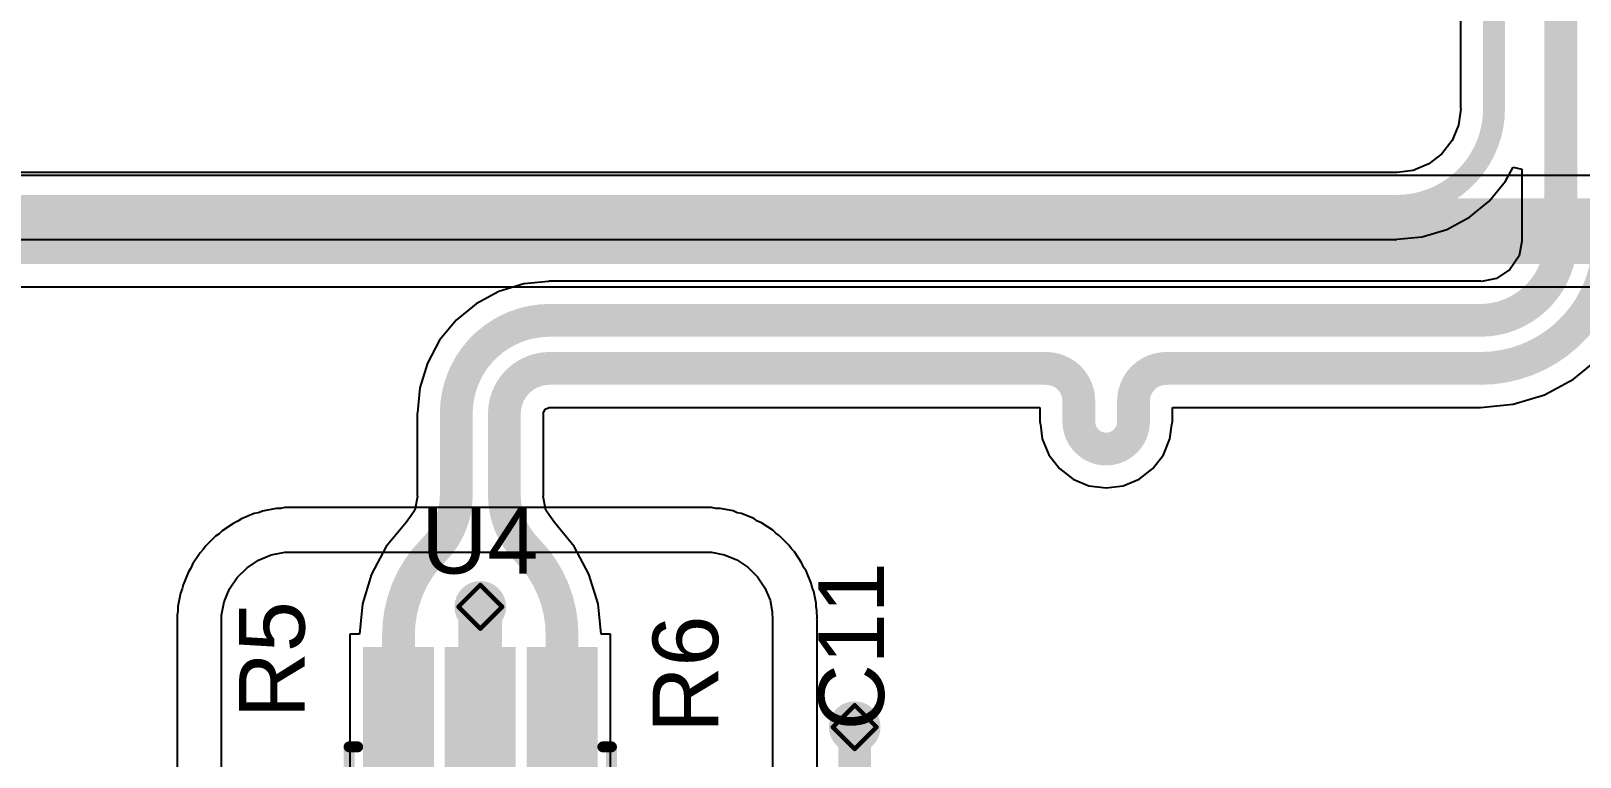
# Model space of a CAD drawing. Header units: inches. Extents: x -4 to 238, y -5 to 115.
# Drawn here: x 22.55 to 40.55, y 6.89 to 15.32 of the extents above; entities that cross this region are included whole.
import ezdxf

# ---------------------------------------------------------------- set-up
doc = ezdxf.new("R2010")
doc.units = ezdxf.units.IN
for name, color, linetype in [('Bottom Layer', 5, 'Continuous'), ('Drill Drawing', 1, 'Continuous'), ('Top Layer', 1, 'Continuous'), ('Top Overlay', 2, 'Continuous'), ('Top Paste', 8, 'Continuous'), ('Top Solder', 216, 'Continuous'), ('Via Holes', 16, 'Continuous')]:
    doc.layers.add(name, color=color, linetype=linetype)
doc.styles.add('Arial', font='', dxfattribs={"height": 0.2})
doc.styles.get('Arial').set_extended_font_data('Arial')

# ---------------------------------------------------------------- blocks, each defined once
blk = doc.blocks.new('SOT_23_6_13')
at = {"layer": 'Top Layer'}
for points in [[(-1.92, 1.26), (-0.7, 1.26), (-0.7, 0.64), (-1.92, 0.64)], [(0.7, 1.26), (1.92, 1.26), (1.92, 0.64), (0.7, 0.64)], [(-1.92, 0.31), (-0.7, 0.31), (-0.7, -0.31), (-1.92, -0.31)], [(0.7, 0.31), (1.92, 0.31), (1.92, -0.31), (0.7, -0.31)], [(-1.92, -0.64), (-0.7, -0.64), (-0.7, -1.26), (-1.92, -1.26)], [(0.7, -0.64), (1.92, -0.64), (1.92, -1.26), (0.7, -1.26)]]:
    blk.add_hatch(color=1, dxfattribs=at).paths.add_polyline_path(points)
at = {"layer": 'Top Paste'}
for points in [[(-1.92, 1.26), (-0.7, 1.26), (-0.7, 0.64), (-1.92, 0.64)], [(0.7, 1.26), (1.92, 1.26), (1.92, 0.64), (0.7, 0.64)], [(-1.92, 0.31), (-0.7, 0.31), (-0.7, -0.31), (-1.92, -0.31)], [(0.7, 0.31), (1.92, 0.31), (1.92, -0.31), (0.7, -0.31)], [(-1.92, -0.64), (-0.7, -0.64), (-0.7, -1.26), (-1.92, -1.26)], [(0.7, -0.64), (1.92, -0.64), (1.92, -1.26), (0.7, -1.26)]]:
    blk.add_hatch(color=8, dxfattribs=at).paths.add_polyline_path(points)
at = {"layer": 'Top Solder'}
for points in [[(-2.022, 1.362), (-0.598, 1.362), (-0.598, 0.538), (-2.022, 0.538)], [(0.598, 1.362), (2.022, 1.362), (2.022, 0.538), (0.598, 0.538)], [(-2.022, 0.412), (-0.598, 0.412), (-0.598, -0.412), (-2.022, -0.412)], [(0.598, 0.412), (2.022, 0.412), (2.022, -0.412), (0.598, -0.412)], [(-2.022, -0.538), (-0.598, -0.538), (-0.598, -1.362), (-2.022, -1.362)], [(0.598, -0.538), (2.022, -0.538), (2.022, -1.362), (0.598, -1.362)]]:
    blk.add_hatch(color=216, dxfattribs=at).paths.add_polyline_path(points)
at = {"layer": 'Top Overlay', "const_width": 0.127}
for points in [[(-0.889, 1.524), (0.864, 1.524)], [(-0.889, 1.524), (-0.889, 1.424)], [(0.864, 1.524), (0.864, 1.424)], [(-2.184, 1.092), (-2.057, 0.965)], [(-2.184, 1.092), (-2.184, 0.838)], [(-2.057, 0.965), (-2.184, 0.838)], [(-0.889, -1.424), (-0.889, -1.524)], [(0.864, -1.424), (0.864, -1.524)], [(-0.889, -1.524), (0.864, -1.524)]]:
    blk.add_lwpolyline(points, dxfattribs=at)
at = {"layer": 'Top Overlay', "const_width": 0.0635}
for points in [[(-0.921, 1.524, 1), (-0.857, 1.524, 1)], [(-0.921, 1.524, 1), (-0.857, 1.524, 1)], [(-0.921, 1.424, 1), (-0.857, 1.424, 1)], [(0.832, 1.524, 1), (0.895, 1.524, 1)], [(0.832, 1.524, 1), (0.895, 1.524, 1)], [(0.832, 1.424, 1), (0.895, 1.424, 1)], [(-2.216, 1.092, 1), (-2.153, 1.092, 1)], [(-2.216, 1.092, 1), (-2.153, 1.092, 1)], [(-2.216, 0.838, 1), (-2.153, 0.838, 1)], [(-2.216, 0.838, 1), (-2.153, 0.838, 1)], [(-2.089, 0.965, 1), (-2.026, 0.965, 1)], [(-2.089, 0.965, 1), (-2.026, 0.965, 1)], [(-0.921, -1.424, 1), (-0.857, -1.424, 1)], [(0.832, -1.424, 1), (0.895, -1.424, 1)], [(-0.921, -1.524, 1), (-0.857, -1.524, 1)], [(-0.921, -1.524, 1), (-0.857, -1.524, 1)], [(0.832, -1.524, 1), (0.895, -1.524, 1)], [(0.832, -1.524, 1), (0.895, -1.524, 1)]]:
    blk.add_lwpolyline(points, format="xyb", close=True, dxfattribs=at)

msp = doc.modelspace()

# ---------------------------------------------------------------- hatches: boundary and pattern name
at = {"layer": 'Bottom Layer'}
h = msp.add_hatch(color=5, dxfattribs=at)
edge = h.paths.add_edge_path()
edge.add_arc((27.77, 8.636), 0.3, 0, 360)
h = msp.add_hatch(color=5, dxfattribs=at)
edge = h.paths.add_edge_path()
edge.add_arc((32.12, 7.239), 0.3, 0, 360)
at = {"layer": 'Top Layer'}
h = msp.add_hatch(color=1, dxfattribs=at)
edge = h.paths.add_edge_path()
edge.add_arc((27.77, 8.636), 0.3, 0, 360)
h = msp.add_hatch(color=1, dxfattribs=at)
edge = h.paths.add_edge_path()
edge.add_arc((32.12, 7.239), 0.3, 0, 360)
at = {"layer": 'Via Holes'}
h = msp.add_hatch(color=7, dxfattribs=at)
edge = h.paths.add_edge_path()
edge.add_arc((27.77, 8.636), 0.15, 0, 360)
h = msp.add_hatch(color=7, dxfattribs=at)
edge = h.paths.add_edge_path()
edge.add_arc((32.12, 7.239), 0.15, 0, 360)

# ---------------------------------------------------------------- linework, layer by layer
at = {"layer": 'Bottom Layer'}
for p, q in [((52.69, 13.647), (13.999, 13.647)), ((13.999, 12.353), (52.69, 12.353)), ((25.143, 9.718), (24.995, 9.657)), ((25.193, 9.728), (25.143, 9.718)), ((25.24, 9.748), (25.193, 9.728)), ((25.397, 9.779), (25.24, 9.748)), ((25.448, 9.779), (25.397, 9.779)), ((25.498, 9.789), (25.448, 9.779)), ((25.578, 9.789), (25.498, 9.789)), ((30.378, 9.789), (25.578, 9.789)), ((25.578, 9.789), (25.578, 9.789)), ((30.456, 9.789), (30.378, 9.789)), ((30.506, 9.779), (30.456, 9.789)), ((30.557, 9.779), (30.506, 9.779)), ((30.709, 9.749), (30.557, 9.779)), ((30.756, 9.729), (30.709, 9.749)), ((30.806, 9.719), (30.756, 9.729)), ((30.95, 9.66), (30.806, 9.719)), ((24.905, 9.609), (24.772, 9.52)), ((24.952, 9.629), (24.905, 9.609)), ((24.995, 9.657), (24.952, 9.629)), ((30.992, 9.632), (30.95, 9.66)), ((31.039, 9.612), (30.992, 9.632)), ((31.168, 9.526), (31.039, 9.612)), ((24.693, 9.456), (24.58, 9.343)), ((24.736, 9.484), (24.693, 9.456)), ((24.772, 9.52), (24.736, 9.484)), ((31.204, 9.49), (31.168, 9.526)), ((31.247, 9.461), (31.204, 9.49)), ((31.356, 9.352), (31.247, 9.461)), ((24.516, 9.264), (24.427, 9.131)), ((24.552, 9.3), (24.516, 9.264)), ((24.58, 9.343), (24.552, 9.3)), ((25.06, 9.09), (25.193, 9.178)), ((25.193, 9.178), (25.341, 9.24)), ((25.341, 9.24), (25.498, 9.271)), ((25.498, 9.271), (25.578, 9.271)), ((25.578, 9.271), (30.378, 9.271)), ((25.578, 9.271), (25.578, 9.271)), ((30.378, 9.271), (30.456, 9.271)), ((30.456, 9.271), (30.608, 9.241)), ((30.608, 9.241), (30.751, 9.181)), ((30.751, 9.181), (30.88, 9.095)), ((31.385, 9.309), (31.356, 9.352)), ((31.421, 9.273), (31.385, 9.309)), ((31.507, 9.144), (31.421, 9.273)), ((24.379, 9.041), (24.318, 8.893)), ((24.407, 9.084), (24.379, 9.041)), ((24.427, 9.131), (24.407, 9.084)), ((24.946, 8.976), (25.06, 9.09)), ((30.88, 9.095), (30.99, 8.986)), ((31.526, 9.097), (31.507, 9.144)), ((31.555, 9.055), (31.526, 9.097)), ((31.614, 8.911), (31.555, 9.055)), ((24.308, 8.843), (24.288, 8.796)), ((24.318, 8.893), (24.308, 8.843)), ((24.796, 8.695), (24.858, 8.843)), ((24.858, 8.843), (24.946, 8.976)), ((30.99, 8.986), (31.076, 8.857)), ((31.076, 8.857), (31.136, 8.713)), ((31.624, 8.861), (31.614, 8.911)), ((31.644, 8.814), (31.624, 8.861)), ((24.288, 8.796), (24.257, 8.639)), ((24.257, 8.639), (24.257, 8.588)), ((24.765, 8.538), (24.796, 8.695)), ((31.136, 8.713), (31.163, 8.577)), ((31.671, 8.678), (31.644, 8.814)), ((31.671, 8.636), (31.671, 8.678)), ((24.257, 8.588), (24.247, 8.538)), ((24.247, 8.538), (24.247, 8.458)), ((24.765, 8.458), (24.765, 8.538)), ((31.163, 8.577), (31.166, 8.484)), ((31.166, 8.484), (31.166, 8.484)), ((31.166, 8.484), (31.166, 8.484)), ((31.166, 8.484), (31.166, 8.484)), ((31.166, 8.484), (31.166, 2.012)), ((31.68, 8.595), (31.671, 8.636)), ((31.683, 8.502), (31.68, 8.595)), ((31.682, 8.493), (31.683, 8.502)), ((31.684, 8.484), (31.682, 8.493)), ((31.684, 2.012), (31.684, 8.484)), ((31.684, 8.484), (31.684, 8.484)), ((31.684, 8.484), (31.684, 8.484)), ((24.247, 8.458), (24.247, 1.92)), ((24.765, 1.92), (24.765, 8.458))]:
    msp.add_line(p, q, dxfattribs=at)
at = {"layer": 'Bottom Layer', "const_width": 0.762}
msp.add_lwpolyline([(13.999, 13), (42.443, 13)], dxfattribs=at)
at = {"layer": 'Drill Drawing', "const_width": 0.0508}
for points in [[(27.516, 8.636), (27.77, 8.89)], [(27.77, 8.89), (28.024, 8.636)], [(27.516, 8.636), (27.77, 8.382)], [(27.77, 8.382), (28.024, 8.636)], [(31.866, 7.239), (32.12, 7.493)], [(32.12, 7.493), (32.374, 7.239)], [(31.866, 7.239), (32.12, 6.985)], [(32.12, 6.985), (32.374, 7.239)]]:
    msp.add_lwpolyline(points, dxfattribs=at)
at = {"layer": 'Drill Drawing', "const_width": 0.0254}
for points in [[(27.758, 8.89, 1), (27.783, 8.89, 1)], [(27.758, 8.89, 1), (27.783, 8.89, 1)], [(27.504, 8.636, 1), (27.529, 8.636, 1)], [(27.504, 8.636, 1), (27.529, 8.636, 1)], [(28.012, 8.636, 1), (28.037, 8.636, 1)], [(28.012, 8.636, 1), (28.037, 8.636, 1)], [(27.758, 8.382, 1), (27.783, 8.382, 1)], [(27.758, 8.382, 1), (27.783, 8.382, 1)], [(32.107, 7.493, 1), (32.133, 7.493, 1)], [(32.107, 7.493, 1), (32.133, 7.493, 1)], [(31.853, 7.239, 1), (31.879, 7.239, 1)], [(31.853, 7.239, 1), (31.879, 7.239, 1)], [(32.361, 7.239, 1), (32.387, 7.239, 1)], [(32.361, 7.239, 1), (32.387, 7.239, 1)], [(32.107, 6.985, 1), (32.133, 6.985, 1)], [(32.107, 6.985, 1), (32.133, 6.985, 1)]]:
    msp.add_lwpolyline(points, format="xyb", close=True, dxfattribs=at)
at = {"layer": 'Top Layer'}
for p, q in [((39.159, 17.611), (39.159, 14.422)), ((39.16, 14.419), (39.135, 14.23)), ((39.159, 14.422), (39.16, 14.419)), ((39.135, 14.23), (39.061, 14.051)), ((39.061, 14.051), (38.943, 13.898)), ((38.943, 13.898), (38.789, 13.78)), ((38.418, 13.681), (7.953, 13.681)), ((38.422, 13.681), (38.418, 13.681)), ((38.61, 13.705), (38.422, 13.681)), ((38.789, 13.78), (38.61, 13.705)), ((39.68, 13.579), (39.768, 13.744)), ((39.768, 13.744), (39.87, 13.718)), ((39.87, 13.718), (39.87, 12.898)), ((39.492, 13.349), (39.68, 13.579)), ((39.261, 13.16), (39.492, 13.349)), ((38.999, 13.02), (39.261, 13.16)), ((38.714, 12.934), (38.999, 13.02)), ((7.953, 12.904), (38.418, 12.904)), ((38.418, 12.904), (38.42, 12.905)), ((38.42, 12.905), (38.714, 12.934)), ((39.872, 12.884), (39.838, 12.712)), ((39.87, 12.898), (39.872, 12.884)), ((39.838, 12.712), (39.733, 12.554)), ((39.575, 12.448), (39.402, 12.414)), ((39.733, 12.554), (39.575, 12.448)), ((27.987, 12.298), (27.722, 12.156)), ((28.275, 12.386), (27.987, 12.298)), ((28.562, 12.414), (28.275, 12.386)), ((28.575, 12.417), (28.562, 12.414)), ((39.389, 12.417), (28.575, 12.417)), ((39.402, 12.414), (39.389, 12.417)), ((27.722, 12.156), (27.489, 11.965)), ((27.489, 11.965), (27.298, 11.733)), ((27.298, 11.733), (27.156, 11.467)), ((40.47, 11.279), (40.765, 11.521)), ((27.156, 11.467), (27.069, 11.179)), ((27.069, 11.179), (27.04, 10.892)), ((40.134, 11.099), (40.47, 11.279)), ((39.389, 10.951), (39.768, 10.988)), ((39.768, 10.988), (40.134, 11.099)), ((27.04, 10.892), (27.038, 10.879)), ((27.038, 10.879), (27.038, 9.929)), ((28.502, 10.882), (28.523, 10.931)), ((28.503, 10.879), (28.502, 10.882)), ((28.503, 9.929), (28.503, 10.879)), ((28.523, 10.931), (28.572, 10.952)), ((28.572, 10.952), (28.575, 10.951)), ((28.575, 10.951), (34.27, 10.951)), ((34.27, 10.951), (34.27, 10.786)), ((35.812, 10.786), (35.812, 10.951)), ((35.812, 10.951), (39.389, 10.951)), ((39.389, 10.951), (39.389, 10.951)), ((34.27, 10.786), (34.277, 10.754)), ((34.277, 10.754), (34.299, 10.587)), ((35.783, 10.587), (35.805, 10.754)), ((35.805, 10.754), (35.812, 10.786)), ((34.299, 10.587), (34.375, 10.401)), ((35.707, 10.401), (35.783, 10.587)), ((34.375, 10.401), (34.498, 10.242)), ((35.584, 10.242), (35.707, 10.401)), ((34.498, 10.242), (34.657, 10.12)), ((34.657, 10.12), (34.842, 10.043)), ((35.24, 10.043), (35.425, 10.12)), ((35.425, 10.12), (35.584, 10.242)), ((27.04, 9.918), (27.008, 9.758)), ((27.038, 9.929), (27.04, 9.918)), ((28.501, 9.918), (28.503, 9.929)), ((28.532, 9.758), (28.501, 9.918)), ((34.842, 10.043), (35.041, 10.017)), ((35.041, 10.017), (35.24, 10.043)), ((27.008, 9.758), (26.966, 9.695)), ((28.575, 9.695), (28.532, 9.758)), ((26.908, 9.617), (26.678, 9.337)), ((26.966, 9.695), (26.908, 9.617)), ((26.908, 9.617), (26.908, 9.617)), ((28.632, 9.617), (28.575, 9.695)), ((28.862, 9.337), (28.632, 9.617)), ((28.632, 9.617), (28.632, 9.617)), ((26.678, 9.337), (26.508, 9.017)), ((29.033, 9.017), (28.862, 9.337)), ((26.508, 9.017), (26.402, 8.671)), ((29.138, 8.671), (29.033, 9.017)), ((26.402, 8.671), (26.368, 8.32)), ((29.173, 8.32), (29.138, 8.671)), ((26.368, 8.32), (26.256, 8.32)), ((26.256, 8.32), (26.256, 6.592)), ((29.284, 8.32), (29.173, 8.32)), ((29.284, 6.592), (29.284, 8.32))]:
    msp.add_line(p, q, dxfattribs=at)
for points, const_width in [([(40.323, 12.898), (40.323, 32.149)], 0.381), ([(39.548, 14.422), (39.548, 31.75)], 0.254), ([(7.953, 13.293), (38.418, 13.293)], 0.254), ([(28.575, 11.963), (39.389, 11.963)], 0.381), ([(28.575, 11.405), (33.517, 11.405)], 0.381), ([(33.517, 11.405), (34.343, 11.405)], 0.381), ([(35.74, 11.405), (36.899, 11.405)], 0.381), ([(36.899, 11.405), (39.389, 11.405)], 0.381), ([(34.724, 10.786), (34.724, 11.024)], 0.381), ([(35.359, 10.786), (35.359, 11.024)], 0.381), ([(27.491, 9.929), (27.491, 10.879)], 0.381), ([(28.05, 9.929), (28.05, 10.879)], 0.381), ([(27.77, 7.456), (27.77, 8.636)], 0.508), ([(26.82, 7.456), (26.82, 8.31)], 0.381), ([(28.72, 7.456), (28.72, 8.31)], 0.381), ([(32.12, 6.14), (32.12, 7.239)], 0.381)]:
    msp.add_lwpolyline(points, dxfattribs=dict(at, const_width=const_width))
for points, const_width in [([(39.548, 14.422, -0.414214), (38.418, 13.293)], 0.254), ([(40.882, 12.898, -0.414214), (39.389, 11.405)], 0.381), ([(40.323, 12.898, -0.414214), (39.389, 11.963)], 0.381), ([(27.491, 10.879, -0.414214), (28.575, 11.963)], 0.381), ([(28.05, 10.879, -0.414214), (28.575, 11.405)], 0.381), ([(34.343, 11.405, -0.414214), (34.724, 11.024)], 0.381), ([(35.359, 11.024, -0.414214), (35.74, 11.405)], 0.381), ([(35.359, 10.786, -1), (34.724, 10.786)], 0.381), ([(27.491, 9.929, -0.198912), (27.229, 9.296)], 0.381), ([(28.312, 9.296, -0.198912), (28.05, 9.929)], 0.381), ([(26.82, 8.31, -0.198912), (27.229, 9.296)], 0.381), ([(28.312, 9.296, -0.198912), (28.72, 8.31)], 0.381)]:
    msp.add_lwpolyline(points, format="xyb", dxfattribs=dict(at, const_width=const_width))
for points, const_width in [([(39.484, 14.422, 1), (39.611, 14.422, 1)], 0.127), ([(39.484, 14.422, 1), (39.611, 14.422, 1)], 0.127), ([(38.355, 13.293, 1), (38.482, 13.293, 1)], 0.127), ([(38.355, 13.293, 1), (38.482, 13.293, 1)], 0.127), ([(40.228, 12.898, 1), (40.418, 12.898, 1)], 0.191), ([(40.228, 12.898, 1), (40.418, 12.898, 1)], 0.191), ([(28.48, 11.963, 1), (28.67, 11.963, 1)], 0.191), ([(28.48, 11.963, 1), (28.67, 11.963, 1)], 0.191), ([(39.293, 11.963, 1), (39.484, 11.963, 1)], 0.191), ([(39.293, 11.963, 1), (39.484, 11.963, 1)], 0.191), ([(28.48, 11.405, 1), (28.67, 11.405, 1)], 0.191), ([(28.48, 11.405, 1), (28.67, 11.405, 1)], 0.191), ([(33.422, 11.405, 1), (33.612, 11.405, 1)], 0.191), ([(33.422, 11.405, 1), (33.612, 11.405, 1)], 0.191), ([(34.247, 11.405, 1), (34.438, 11.405, 1)], 0.191), ([(34.247, 11.405, 1), (34.438, 11.405, 1)], 0.191), ([(35.644, 11.405, 1), (35.835, 11.405, 1)], 0.191), ([(35.644, 11.405, 1), (35.835, 11.405, 1)], 0.191), ([(36.804, 11.405, 1), (36.994, 11.405, 1)], 0.191), ([(36.804, 11.405, 1), (36.994, 11.405, 1)], 0.191), ([(39.293, 11.405, 1), (39.484, 11.405, 1)], 0.191), ([(39.293, 11.405, 1), (39.484, 11.405, 1)], 0.191), ([(34.628, 11.024, 1), (34.819, 11.024, 1)], 0.191), ([(34.628, 11.024, 1), (34.819, 11.024, 1)], 0.191), ([(35.263, 11.024, 1), (35.454, 11.024, 1)], 0.191), ([(35.263, 11.024, 1), (35.454, 11.024, 1)], 0.191), ([(27.396, 10.879, 1), (27.586, 10.879, 1)], 0.191), ([(27.396, 10.879, 1), (27.586, 10.879, 1)], 0.191), ([(27.954, 10.879, 1), (28.145, 10.879, 1)], 0.191), ([(27.954, 10.879, 1), (28.145, 10.879, 1)], 0.191), ([(34.628, 10.786, 1), (34.819, 10.786, 1)], 0.191), ([(34.628, 10.786, 1), (34.819, 10.786, 1)], 0.191), ([(35.263, 10.786, 1), (35.454, 10.786, 1)], 0.191), ([(35.263, 10.786, 1), (35.454, 10.786, 1)], 0.191), ([(27.396, 9.929, 1), (27.586, 9.929, 1)], 0.191), ([(27.396, 9.929, 1), (27.586, 9.929, 1)], 0.191), ([(27.954, 9.929, 1), (28.145, 9.929, 1)], 0.191), ([(27.954, 9.929, 1), (28.145, 9.929, 1)], 0.191), ([(27.134, 9.296, 1), (27.324, 9.296, 1)], 0.191), ([(27.134, 9.296, 1), (27.324, 9.296, 1)], 0.191), ([(28.217, 9.296, 1), (28.407, 9.296, 1)], 0.191), ([(28.217, 9.296, 1), (28.407, 9.296, 1)], 0.191), ([(27.643, 8.636, 1), (27.897, 8.636, 1)], 0.254), ([(26.725, 8.31, 1), (26.916, 8.31, 1)], 0.191), ([(26.725, 8.31, 1), (26.916, 8.31, 1)], 0.191), ([(28.625, 8.31, 1), (28.816, 8.31, 1)], 0.191), ([(28.625, 8.31, 1), (28.816, 8.31, 1)], 0.191), ([(26.725, 7.456, 1), (26.916, 7.456, 1)], 0.191), ([(27.643, 7.456, 1), (27.897, 7.456, 1)], 0.254), ([(28.625, 7.456, 1), (28.816, 7.456, 1)], 0.191), ([(32.025, 7.239, 1), (32.215, 7.239, 1)], 0.191)]:
    msp.add_lwpolyline(points, format="xyb", close=True, dxfattribs=dict(at, const_width=const_width))

# ---------------------------------------------------------------- block references
at = {"rotation": 90}
msp.add_blockref('SOT_23_6_13', (27.77, 6.146), dxfattribs=at)

# ---------------------------------------------------------------- texts
at = {"layer": 'Top Overlay', "style": 'Arial'}
msp.add_text('U4', height=0.762, dxfattribs=at).set_placement((27.084, 9.022))
for s, p in [('C11', (32.461, 7.201)), ('R5', (25.73, 7.341)), ('R6', (30.534, 7.174))]:
    msp.add_text(s, height=0.762, rotation=90, dxfattribs=at).set_placement(p)

doc.saveas('drawing.dxf')
